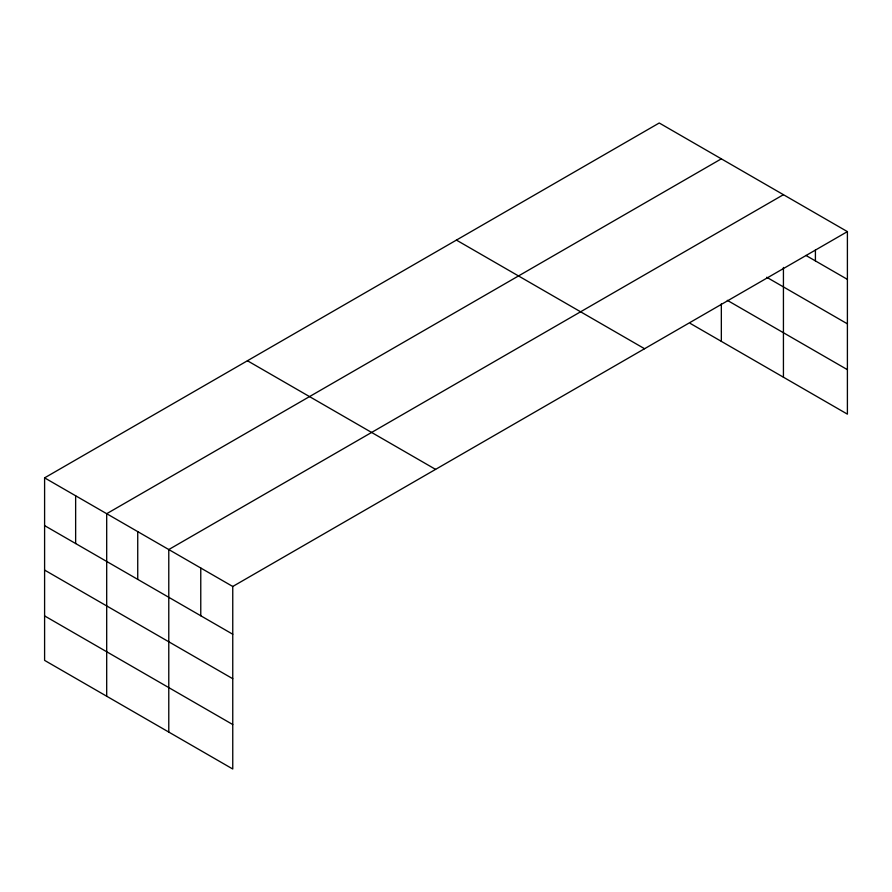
<?xml version="1.0" encoding="UTF-8"?>
<svg xmlns="http://www.w3.org/2000/svg" width="892" height="892" viewBox="0 0 892 892"><rect width="100%" height="100%" fill="white"/><g stroke="black" fill="none" stroke-linecap="round" stroke-linejoin="round"><path stroke-width="1.34" d="M783.432 267.455L783.432 377.216M690.297 323.439L847.4 414.144L847.4 231.619L659.244 122.996L44.6 477.856L44.6 660.381L232.756 769.004L232.756 586.479L44.6 477.856M721.338 158.843L106.694 513.703L106.694 696.228M783.432 194.69L168.778 549.55L168.778 732.076M232.756 586.479L847.4 231.619M805.933 255.435L847.4 279.374M766.707 277.256L847.4 323.841M727.314 300.336L847.4 369.667M456.414 240.093L644.57 348.727M247.43 360.747L435.586 469.382M44.6 525.611L232.756 634.234M44.6 570.077L232.756 678.712M44.6 615.904L232.756 724.538M815.411 249.994L815.411 260.899M721.338 303.837L721.338 341.368M200.767 568.014L200.767 615.77M137.736 531.632L137.736 579.376M75.642 495.785L75.642 543.529"/></g></svg>
